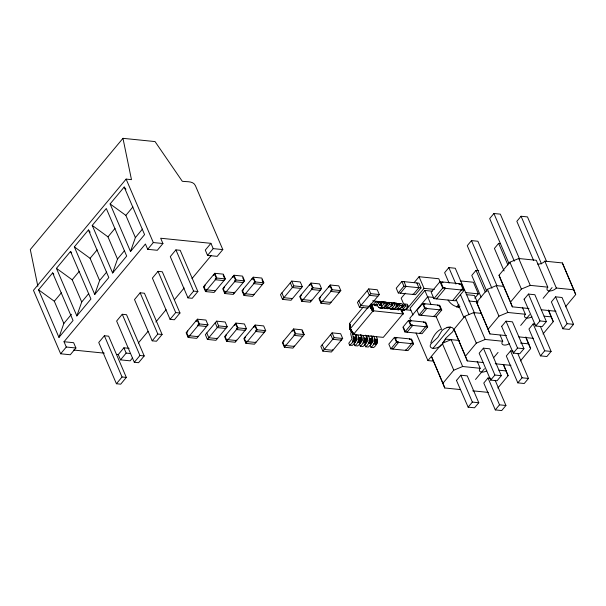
<?xml version="1.0" encoding="UTF-8"?>
<svg xmlns="http://www.w3.org/2000/svg" width="606" height="606" viewBox="0 0 606 606"><rect width="100%" height="100%" fill="white"/><g stroke="black" fill="none" stroke-linecap="round" stroke-linejoin="round"><path stroke-width="0.91" d="M353.495 334.338L373.122 310.78L402.929 313.946L383.295 337.36L353.646 334.489L350.124 329.512L349.541 323.468L363.229 307.022M351.503 330.543L350.738 333.914L351.942 338.974L348.791 343.238L349.609 345.147C355.086 341.822 352.912 337.004 352.412 332.346M349.609 345.147L352.283 345.412C355.949 342.776 357.275 338.012 354.98 334.042M356.086 334.451L357.29 339.519L354.139 343.784L354.949 345.685C358.222 343.216 359.994 338.875 357.888 335.095M354.949 345.685L357.623 345.958C361.29 343.314 362.615 338.549 360.32 334.588M361.434 334.997L362.638 340.057L359.479 344.322L360.297 346.231C363.57 343.761 365.335 339.413 363.236 335.641M360.297 346.231L362.971 346.503C366.638 343.86 367.963 339.095 365.668 335.133M366.774 335.535L367.978 340.602L364.827 344.867L365.645 346.768C369.312 344.132 370.637 339.368 368.342 335.398M365.645 346.768L368.319 347.041C371.986 344.405 373.311 339.633 371.016 335.671M372.122 336.08L373.326 341.148L370.175 345.412L370.993 347.314C374.659 344.67 375.978 339.905 373.69 335.944M370.993 347.314L373.66 347.586C376.932 345.117 378.705 340.769 376.599 336.997M397.809 303.523L372.584 300.864M53.813 274.397L52.654 272.905L38.564 289.812L58.964 337.398L63.835 323.46L71.463 314.302M71.697 252.929L70.538 251.437L56.449 268.344L76.848 315.923L81.719 301.993L88.764 293.539M90.165 232.204L88.423 229.969L74.341 246.877L94.733 294.455L99.604 280.525L106.648 272.071M112.618 272.988L126.699 256.08L106.308 208.502L92.226 225.402L112.618 272.988L117.496 259.057L124.533 250.604M125.942 189.269L124.192 187.034L110.11 203.934L130.502 251.52L135.38 237.582L142.418 229.129M430.79 342.882C432.578 337.565 435.532 332.209 440.547 329.338M222.811 249.596L213.191 248.619L210.926 243.332L205.29 250.096L207.555 255.384L217.183 256.361L222.811 249.596L195.397 185.625C193.109 180.664 186.557 182.058 182.277 181.262L155.038 141.577L122.965 138.327L30.3 249.558L37.86 286.29M122.965 138.327L131.472 179.649L126.124 179.103L33.459 290.335L60.653 353.783L70.273 354.76L75.909 347.995L73.644 342.708L64.016 341.731L66.289 347.018L75.909 347.995M63.835 323.46L54.32 301.258L61.357 292.804M81.719 301.993L72.205 279.79L79.25 271.337M99.604 280.525L90.089 258.315L97.134 249.861M117.496 259.057L107.974 236.848L115.019 228.394M135.38 237.582L125.859 215.38L132.903 206.926M58.964 337.398L73.046 320.491L52.654 272.905M76.848 315.923L90.93 299.023L70.538 251.437M94.733 294.455L108.815 277.556L88.423 229.969M130.502 251.52L144.584 234.613L124.192 187.034M64.016 341.731L145.417 244.021L147.682 249.308L157.31 250.286L162.938 243.521L160.673 238.234L210.926 243.332M60.653 353.783L66.289 347.018M147.682 249.308L153.318 242.551L162.938 243.521M104.376 335.747L98.74 342.504L116.413 383.742L120.692 384.181L126.328 377.417L108.648 336.178L104.376 335.747L122.048 376.985L126.328 377.417M122.26 314.272L116.625 321.036L134.305 362.274L138.577 362.706L144.213 355.949L126.533 314.711L122.26 314.272L139.933 355.51L144.213 355.949M140.145 292.804L134.509 299.569L152.189 340.807L156.462 341.239L162.097 334.474L144.425 293.236L140.145 292.804L157.818 334.042L162.097 334.474M158.03 271.337L152.394 278.101L170.074 319.339L174.346 319.771L179.982 313.007L162.31 271.768L158.03 271.337L175.702 312.575L179.982 313.007M175.914 249.869L170.286 256.626L187.958 297.864L192.231 298.303L197.867 291.539L180.194 250.301L175.914 249.869L193.594 291.107L197.867 291.539M116.397 354.381L118.261 354.571L123.889 347.806L129.139 348.336M118.261 354.571L120.526 359.858L126.154 353.093L130.532 353.54M207.555 255.384L213.191 248.619M138.335 342.996L147.985 331.414M155.825 322.006L166.074 309.696M174.513 299.569L184.163 287.986M192.004 278.578L211.297 255.414M132.403 358.123L130.146 360.835L120.526 359.858M116.413 383.742L122.048 376.985M134.305 362.274L139.933 355.51M152.189 340.807L157.818 334.042M170.074 319.339L175.702 312.575M187.958 297.864L193.594 291.107M214.759 273.291L203.487 286.812L205.532 291.569L214.085 292.44L225.349 278.911L223.311 274.154L214.759 273.291L216.796 278.048L225.349 278.911M205.532 291.569L216.796 278.048M197.382 319.195L186.118 332.717L188.155 337.474L196.715 338.345L207.979 324.816L205.942 320.059L197.382 319.195L199.427 323.952L207.979 324.816M233.999 275.238L222.735 288.767L224.773 293.524L233.325 294.387L244.597 280.866L242.551 276.109L233.999 275.238L236.037 279.995L244.597 280.866M188.155 337.474L199.427 323.952M224.773 293.524L236.037 279.995M233.454 293.44L234.507 292.168L234.734 292.698L226.182 291.834L225.955 291.304L224.902 292.569L223.311 288.873L224.371 287.6L224.144 287.07M216.63 321.142L205.366 334.671L207.404 339.428L215.956 340.292L227.22 326.77L225.182 322.013L216.63 321.142L218.668 325.907L227.22 326.77M253.247 277.192L241.976 290.713L244.021 295.478L252.573 296.342L263.837 282.82L261.8 278.063L253.247 277.192L255.285 281.949L263.837 282.82M207.404 339.428L218.668 325.907M244.021 295.478L255.285 281.949M235.878 323.096L224.606 336.618L226.644 341.383L235.204 342.246L246.468 328.725L244.43 323.968L235.878 323.096L237.916 327.854L246.468 328.725M226.644 341.383L237.916 327.854M235.325 341.299L236.385 340.027L236.613 340.557L228.053 339.686L227.826 339.163L226.773 340.428L225.19 336.724L226.243 335.459L226.015 334.929M255.118 325.051L243.854 338.572L245.892 343.329L254.444 344.2L265.708 330.671L263.671 325.914L255.118 325.051L257.156 329.808L265.708 330.671M291.736 281.093L280.472 294.622L282.51 299.379L291.062 300.25L302.326 286.721L300.288 281.964L291.736 281.093L293.774 285.858L302.326 286.721M245.892 343.329L257.156 329.808M282.51 299.379L293.774 285.858M310.976 283.047L299.712 296.576L301.75 301.334L310.302 302.197L321.574 288.676L319.536 283.919L310.976 283.047L313.022 287.805L321.574 288.676M301.75 301.334L313.022 287.805M310.431 301.25L311.484 299.978M293.607 328.952L282.343 342.481L284.381 347.238L292.933 348.102L304.204 334.58L302.159 329.823L293.607 328.952L295.645 333.709L304.204 334.58M330.225 285.002L318.961 298.523L320.998 303.28L329.55 304.151L340.814 290.63L338.777 285.865L330.225 285.002L332.262 289.759L340.814 290.63M284.381 347.238L295.645 333.709M320.998 303.28L332.262 289.759M332.096 332.861L320.832 346.382L322.869 351.139L331.421 352.01L342.693 338.481L340.648 333.724L332.096 332.861L334.141 337.618L342.693 338.481M368.713 288.903L357.449 302.432L359.487 307.189L368.039 308.053L379.303 294.531L377.265 289.774L368.713 288.903L370.751 293.668L379.303 294.531M322.869 351.139L334.141 337.618M359.487 307.189L370.751 293.668M367.63 307.886L350.253 328.77L350.086 329.346L353.48 334.27M374.659 305.56L376.485 304.038L378.545 307.242L379.901 307.901L381 307.409L384.113 303.727L386.779 304L385.969 302.099L383.295 301.826L379.871 305.454L377.386 301.917L375.955 301.629L373.682 303.864L374.659 305.56L377.333 305.833M401.876 281.442L396.241 288.206L398.286 292.963L415.39 294.698L421.026 287.941L418.981 283.176L401.876 281.442L403.914 286.199L421.026 287.941M381.212 307.515C383.515 309.772 385.522 305.098 386.779 304M386.56 308.053C388.863 310.31 390.87 305.644 392.127 304.538L391.317 302.636L388.643 302.364C388.946 304.833 382.28 306.628 386.749 306.06M398.286 292.963L403.914 286.199M383.621 307.401C385.621 310.423 388.438 305.613 389.453 304.273L392.127 304.538M400.422 293.183L406.058 286.418L404.013 281.661M392.211 308.893C394.665 310.363 396.029 306.113 397.475 305.083L396.657 303.182L393.983 302.909L391.082 306.371L390.203 306.31M388.969 307.946C390.961 310.969 393.779 306.151 394.801 304.81L397.475 305.083M405.346 293.183L401.172 298.197L404.02 304.841M414.292 282.449L419.057 276.722L438.782 278.73L442.713 288.085L464.135 290.259L461.401 283.881L439.979 281.707L431.192 292.259L433.926 298.637L455.348 300.803L464.135 290.259M397.559 309.439C400.013 310.908 401.369 306.659 402.823 305.629L402.005 303.72L399.331 303.454C399.884 306.197 392.855 307.659 397.241 306.901M394.317 308.492C396.309 311.514 399.127 306.697 400.149 305.356L402.823 305.629M402.899 309.977C405.353 311.446 406.717 307.197 408.164 306.166L407.353 304.265L404.679 303.992C405.058 306.31 398.415 308.34 402.679 307.575M399.665 309.03C401.657 312.052 404.475 307.234 405.49 305.894L408.164 306.166M434.373 289.403L424.041 288.358L406.156 309.825L410.853 310.302M432.161 291.198L424.844 290.456L410.057 308.204L412.959 314.969M474.574 313.302L455.265 268.246L448.849 267.602L444.622 272.67L449.076 283.07M519.637 259.209L500.329 214.153L493.913 213.501L489.686 218.577L509.002 263.625M496.837 285.441L477.899 241.256L471.483 240.605L467.264 245.68L486.944 291.6M433.305 297.387L427.669 296.819L409.785 318.286L410.891 320.877M394.445 337.353L388.817 344.11L390.855 348.867L407.959 350.609L413.595 343.844L411.557 339.087L394.445 337.353L396.491 342.11L413.595 343.844M408.527 320.445L402.899 327.21L404.937 331.967L422.041 333.701L427.677 326.937L425.639 322.18L408.527 320.445L410.573 325.202L427.677 326.937M422.617 303.538L416.981 310.302L419.019 315.059L436.123 316.794L441.759 310.037L439.721 305.272L422.617 303.538L424.654 308.295L441.759 310.037M390.855 348.867L396.491 342.11M404.937 331.967L410.573 325.202M419.019 315.059L424.654 308.295M433.926 298.637L442.713 288.085M478.755 270.632L476.005 270.352L471.779 275.427L481.066 297.084M546.423 261.095L527.485 216.91L521.069 216.259L516.842 221.326L533.553 260.315M500.473 243.551L498.64 243.362L494.42 248.437L504.071 270.958M452.667 300.538L461.454 289.986L461.151 289.274L463.166 289.479L461.037 284.525L459.03 284.32L458.727 283.608M456.568 307.151L458.931 304.31M457.901 307.25L459.098 305.818M458.704 307.681L459.893 306.25M433.04 348.336L450.644 327.21A6.787 3.606 -23.2 0 1 452.47 331.974L445.834 338.178L441.903 344.655A6.787 3.606 -23.2 0 1 433.04 348.336A6.787 3.606 -23.2 0 1 431.214 343.572L437.85 337.368L441.774 330.891A6.787 3.606 -23.2 0 1 450.644 327.21L447.001 327.323M474.778 298.16L478.354 293.865L473.369 282.237L460.219 280.904M416.072 332.959L427.912 360.578L441.07 344.784M442.819 342.693L445.796 339.11L459.446 340.496M482.99 362.524L467.302 360.934L453.97 329.308L464.81 316.294L473.68 312.605L481.058 313.355M528.977 308.522L512.365 306.841L500.859 279.98L499.033 275.215L509.873 262.193L518.744 258.512L536.28 260.292L547.786 287.146A5.431 2.886 -23.2 0 0 549.248 290.963A5.431 2.886 -23.2 0 0 556.338 288.017L573.874 289.797L575.7 294.561L565.459 306.856M506.548 335.626L489.936 333.944L476.604 302.318L487.444 289.297L496.314 285.615L503.7 286.365M460.462 389.575L444.766 387.984L442.948 383.212L453.788 370.198L462.658 366.509L480.187 368.289A5.431 2.886 -23.2 0 0 480.641 371.879A5.431 2.886 -23.2 0 0 486.762 370.789M467.302 360.934L465.476 356.169L476.324 343.147L485.186 339.466L502.722 341.246A5.431 2.886 -23.2 0 0 503.169 344.829A5.431 2.886 -23.2 0 0 509.298 343.746M512.365 306.841L510.54 302.068L521.387 289.054L530.258 285.365L547.786 287.146M489.936 333.944L488.118 329.172L498.958 316.158L507.828 312.476L525.357 314.249A5.431 2.886 -23.2 0 0 525.811 317.839A5.431 2.886 -23.2 0 0 531.932 316.749M456.629 380.295L460.848 375.22L467.264 375.871L478.778 402.732L474.551 407.8L468.135 407.149L456.401 380.273M483.383 348.17L479.157 353.245L490.671 380.106L497.087 380.75L501.306 375.682L489.799 348.821L483.383 348.17L494.897 375.031L501.306 375.682M524.22 299.152L528.447 294.077L534.863 294.728L546.377 321.589L542.15 326.657L535.734 326.005L524.001 299.129M501.798 326.255L506.018 321.18L512.434 321.831L523.948 348.692L519.721 353.76L513.305 353.109L501.571 326.233M475.521 379.462L484.467 368.728M493.602 357.76L498.056 352.412M543.12 298.319L552.066 287.585M520.69 325.422L529.636 314.688M490.754 378.258L488.004 377.977L483.785 383.045L495.291 409.906L501.707 410.557L505.934 405.482L495.163 380.356M513.29 351.207L510.54 350.927L506.313 356.002L517.827 382.856L524.243 383.507L528.462 378.439L517.698 353.313M555.604 296.834L551.377 301.902L562.891 328.763L569.307 329.414L573.534 324.339L562.02 297.485L555.604 296.834L567.118 323.687L573.534 324.339M535.007 324.119L533.174 323.937L528.955 329.005L540.461 355.866L546.877 356.517L551.104 351.442L540.332 326.323M468.135 407.149L472.362 402.081L478.778 402.732M490.671 380.106L494.897 375.031M535.734 326.005L539.961 320.938L546.377 321.589M513.305 353.109L517.532 348.041L523.948 348.692M497.859 387.999L508.101 375.705L503.677 364.873M520.395 360.949L530.636 348.655L525.841 336.959M543.029 333.959L553.27 321.665L548.475 309.969M495.291 409.906L499.518 404.831L505.934 405.482M517.827 382.856L522.054 377.788L528.462 378.439M562.891 328.763L567.118 323.687M540.461 355.866L544.688 350.798L551.104 351.442M380.257 302.932L381.674 302.106L383.037 302.758M385.931 303.136L387.393 302.674L388.385 303.303M391.279 303.674L392.733 303.212L393.726 303.848M396.619 304.22L398.081 303.757L399.074 304.386M443.084 343.004L451.144 339.655L462.658 366.509M459.704 306.878C454.894 307.287 450.485 303.932 448.016 300.038M381.727 304.742L379.727 301.977L375.591 301.796M537.734 264.102A5.431 2.886 -23.2 0 0 544.832 261.156L562.36 262.936L573.874 289.797M465.203 292.531L478.354 293.865M466.226 294.652L474.453 295.486L477.354 302.258M468.832 300.993L478.225 301.947M541.226 309.764L555.99 311.264M300.917 288.411L292.365 287.547L290.327 282.79M377.902 296.22L369.342 295.357L367.304 290.6M544.067 316.15L551.445 316.9M376.334 301.561L379.371 301.856M381.674 302.106L383.462 302.288M387.022 302.644L389.173 302.856M392.37 303.189L394.521 303.394M397.71 303.735L399.862 303.939M375.955 301.629L379.727 301.977M381.303 302.174L383.083 302.356M377.386 301.917L380.06 302.189M380.939 302.341L383.613 302.614M386.28 302.879L388.954 303.151M377.69 302.22L380.363 302.492M377.955 302.599L380.629 302.871M375.841 304.167L377.621 304.348M375.72 304.288L377.5 304.462M379.424 305.091L381.204 305.272M384.765 305.636L386.552 305.818M400.801 307.265L402.589 307.447M379.515 305.227L381.295 305.409M374.478 304.886L371.819 304.629L370.061 305.189L372.887 310.901M381.325 307.068L383.999 307.34M386.673 307.613L389.34 307.886M392.014 308.159L394.688 308.424M397.362 308.696L400.036 308.969M402.71 309.242L405.384 309.514M381 307.409L383.666 307.681M386.34 307.954L389.014 308.219M391.688 308.492L394.362 308.765M397.036 309.037L399.71 309.31M402.376 309.575L405.05 309.848M215.494 290.744L206.941 289.88L206.714 289.35L205.654 290.615L204.07 286.918L205.123 285.653L204.896 285.123M292.471 298.553L283.919 297.69L281.881 292.933M311.711 300.508L303.159 299.644L302.932 299.114L301.879 300.379L300.296 296.682L301.349 295.41L301.121 294.88M369.448 306.363L360.896 305.5L358.858 300.743M378.848 307.537L383.318 307.931M385.083 308.174L388.666 308.477M390.431 308.712L394.006 309.022M394.885 309.166L399.354 309.56M402.028 309.833L404.702 310.105M380.28 307.825L382.947 308.098M385.621 308.371L388.294 308.643M390.968 308.909L393.642 309.181M396.316 309.454L398.99 309.727M401.657 309.999L404.331 310.264M379.182 307.75L382.575 308.166M384.522 308.295L387.923 308.712M389.87 308.84L393.271 309.257M395.218 309.378L398.612 309.795M400.914 310.045L403.96 310.34M518.797 336.868L533.56 338.368M520.501 343.049L528.811 343.89M352.26 333.58L354.04 333.762M353.253 336.906L355.927 337.178M358.6 337.444L361.267 337.716M363.941 337.989L366.615 338.262M369.289 338.534L371.963 338.799M374.637 339.072L377.303 339.345M353.381 337.444L356.055 337.716M358.729 337.989L361.396 338.262M364.07 338.527L366.744 338.799M369.418 339.072L372.092 339.345M374.766 339.618L377.44 339.883M353.45 338.019L356.123 338.292M358.797 338.565L361.471 338.837M364.145 339.102L366.819 339.375M369.493 339.648L372.16 339.921M374.834 340.193L377.508 340.458M353.465 338.618L356.139 338.89M358.813 339.163L361.487 339.428M364.161 339.701L366.827 339.974M369.501 340.246L372.175 340.519M374.849 340.784L377.523 341.057M353.419 339.224L356.093 339.489M358.767 339.761L361.441 340.034M364.115 340.307L366.781 340.58M369.455 340.845L372.129 341.117M374.803 341.39L377.477 341.663M353.313 339.815L355.987 340.087M358.661 340.352L361.335 340.625M364.009 340.898L366.683 341.17M369.349 341.443L372.023 341.708M374.697 341.981L377.371 342.254M353.154 340.383L355.828 340.655M358.502 340.92L361.176 341.193M363.85 341.466L366.524 341.739M369.19 342.011L371.864 342.276M374.538 342.549L377.212 342.822M352.942 340.913L355.616 341.186M358.29 341.451L360.964 341.723M363.638 341.996L366.312 342.269M368.986 342.541L371.652 342.807M374.326 343.079L377 343.352M302.795 336.269L294.243 335.406L294.016 334.876L295.069 333.603L293.486 329.906L292.425 331.171L292.198 330.641M352.692 341.39L355.358 341.663M358.032 341.928L360.706 342.201M363.38 342.473L366.054 342.746M368.728 343.011L371.402 343.284M374.069 343.557L376.743 343.829M352.389 341.799L355.063 342.072M357.737 342.345L360.411 342.617M363.085 342.882L365.759 343.155M368.433 343.428L371.099 343.7M373.773 343.973L376.447 344.238M495.238 363.767L510.926 365.357M427.912 360.578L433.532 361.153M498.897 370.19L506.275 370.94M73.591 350.041L104.3 353.154M472.703 390.817L488.391 392.408M349.897 325.392L349.533 323.528L350.124 329.512L353.578 334.451L350.207 329.656L349.541 323.543L349.912 325.399M350.942 329.997L353.737 334.52M350.503 329.884L349.541 323.543L350.329 329.785L353.646 334.489M110.11 203.934L125.859 215.38M92.226 225.402L107.974 236.848M74.341 246.877L90.089 258.315M56.449 268.344L72.205 279.79M38.564 289.812L54.32 301.258M371.001 303.258L372.069 304.636L373.713 310.673M351.427 330.755L353.828 334.542M353.548 334.035L350.253 328.77L349.548 323.445L350.397 328.566L353.609 333.951M369.41 305.742L372.622 311.128M402.013 305.038L403.111 306.909M396.665 304.492L397.763 306.371M391.688 304.576L392.423 305.825M386.34 304.038L387.075 305.28M575.7 294.561L562.36 262.936M544.832 261.156L556.338 288.017M521.069 216.259L541.491 263.913M548.816 311.272L553.27 321.665M518.744 258.512L530.258 285.365M493.913 213.501L514.335 261.156M528.447 294.077L539.961 320.938M509.873 262.193L521.387 289.054M498.64 243.362L507.926 265.019M533.174 323.937L544.688 350.798M522.387 307.318L525.357 314.249M525.803 337.398L530.636 348.655M499.033 275.215L510.54 302.068M496.314 285.615L507.828 312.476M471.483 240.605L491.905 288.259M506.018 321.18L517.532 348.041M487.444 289.297L498.958 316.158M476.005 270.352L485.285 292.016M510.54 350.927L522.054 377.788M500.124 335.179L502.722 341.246M476.604 302.318L488.118 329.172M503.275 364.441L508.101 375.705M473.68 312.605L485.186 339.466M448.849 267.602L455.901 284.062M460.363 294.455L468.9 314.385M464.81 316.294L476.324 343.147M456.136 299.531L463.931 317.726M488.004 377.977L499.518 404.831M477.217 361.358L480.187 368.289M442.66 281.979L442.963 282.691L440.948 282.487L443.077 287.441L445.084 287.645L445.387 288.358L436.6 298.902L436.297 298.197M453.97 329.308L465.476 356.169M437.585 305.06L437.805 305.591L439.411 305.75L441.001 309.454L439.395 309.287L439.623 309.817L433.987 316.582L433.76 316.052M419.057 276.722L424.041 288.358M427.669 296.819L431.002 304.583M436.176 316.665L441.729 329.619M424.844 290.456L427.745 297.22M460.848 375.22L472.362 402.081M416.845 282.964L418.882 287.721L413.254 294.486L413.027 293.955M442.274 343.337L453.788 370.198M424.753 303.757L424.98 304.288L423.374 304.121L424.957 307.825L426.563 307.984L426.791 308.515L421.155 315.279L420.935 314.749M423.496 321.96L423.723 322.49L425.329 322.657L426.912 326.354L425.314 326.195L425.541 326.725L419.905 333.482L419.678 332.952M442.948 383.212L431.434 356.358L444.766 387.984M404.679 303.992L405.49 305.894M410.671 320.665L410.898 321.188L409.292 321.029L410.876 324.725L412.481 324.892L412.709 325.422L407.073 332.179L406.846 331.656M399.331 303.454L400.149 305.356M393.983 302.909L394.801 304.81M409.414 338.868L409.641 339.398L411.247 339.557L412.83 343.261L411.232 343.094L411.459 343.625L405.823 350.389L405.596 349.859M403.657 327.793L405.247 331.49M388.643 302.364L389.453 304.273M383.295 301.826L384.113 303.727M396.589 337.565L396.809 338.095L395.21 337.936L396.794 341.632L398.4 341.799L398.627 342.322L392.991 349.086L392.764 348.556M339.186 291.789L339.405 292.319L330.853 291.448L330.626 290.918L331.687 289.653L330.096 285.956L329.043 287.221L328.816 286.691M330.732 301.932L330.959 302.462L322.407 301.591L322.18 301.061L321.119 302.333L319.536 298.629L320.597 297.364L320.369 296.834M319.938 289.835L320.165 290.365L311.613 289.501L311.386 288.971L312.438 287.698L310.855 284.002L309.795 285.267L309.575 284.737M341.057 339.648L341.284 340.178L332.732 339.307L330.687 334.55M332.603 349.791L332.83 350.321L324.278 349.45L322.24 344.693M302.038 330.77L303.621 334.474M294.115 345.882L294.342 346.412L285.79 345.549L285.562 345.019L284.509 346.284L282.919 342.587L283.979 341.314L283.752 340.784M261.989 279.752L262.943 281.972M262.201 283.979L262.428 284.509L253.876 283.638L253.649 283.116L254.709 281.843L253.119 278.146L252.066 279.411L251.838 278.881M253.755 294.122L253.982 294.652L245.43 293.781L245.203 293.259L244.142 294.524L242.559 290.819L243.612 289.554L243.385 289.024M242.748 277.798L243.695 280.017M242.961 282.025L243.188 282.555L234.636 281.692L234.408 281.161L235.461 279.889L233.878 276.192L232.818 277.457L232.59 276.927M264.08 331.838L264.307 332.368L255.747 331.497L255.527 330.967L256.58 329.702L254.997 325.998L253.937 327.27L253.709 326.74M255.626 341.981L255.853 342.511L247.301 341.64L247.074 341.11L246.021 342.382L244.43 338.678L245.491 337.413L245.263 336.883M223.182 275.109L224.773 278.805M223.712 280.078L223.94 280.601L215.388 279.737L215.16 279.207L216.221 277.942L214.63 274.238L213.577 275.51L213.35 274.98M244.832 329.884L245.059 330.414L236.507 329.543L236.279 329.02L237.332 327.748L235.749 324.051L234.696 325.316L234.469 324.786M225.591 327.929L225.811 328.46L217.259 327.596L215.221 322.839M217.137 338.072L217.365 338.602L208.812 337.739L206.775 332.982M206.343 325.983L206.57 326.505L198.018 325.642L197.791 325.111L198.844 323.846L197.261 320.142L196.2 321.415L195.98 320.885M197.897 336.125L198.117 336.648L189.564 335.785L189.337 335.254L188.284 336.527L186.701 332.823L187.754 331.558L187.527 331.027M126.124 179.103L153.318 242.551M123.889 347.806L126.154 353.093M401.642 310.151L402.581 313.597M402.149 311.598L402.808 314.188M401.816 310.181L402.679 313.62M402.043 310.567L402.869 314.105M401.975 310.234L402.763 313.65M402.126 310.408L402.907 314.029L402.172 310.249M402.02 309.575L402.884 313.741M402.096 309.696L402.922 313.802M349.556 323.559L350.329 329.785M353.48 334.194L350.094 329.156L349.533 323.49L350.147 328.967L353.503 334.111M372.698 311.045L369.599 305.545L372.698 311.045M372.788 310.969L369.811 305.363L372.788 310.969M373.001 310.833L370.334 305.03L373.001 310.833M373.122 310.78L370.63 304.894L373.122 310.78M373.243 310.734L370.925 304.788L373.243 310.734M373.364 310.696L371.228 304.704L373.364 310.696M373.485 310.673L371.523 304.651L373.485 310.673M373.607 310.666L371.804 304.629L373.607 310.666M350.548 329.043L350.223 327.217L350.548 329.043"/></g></svg>
